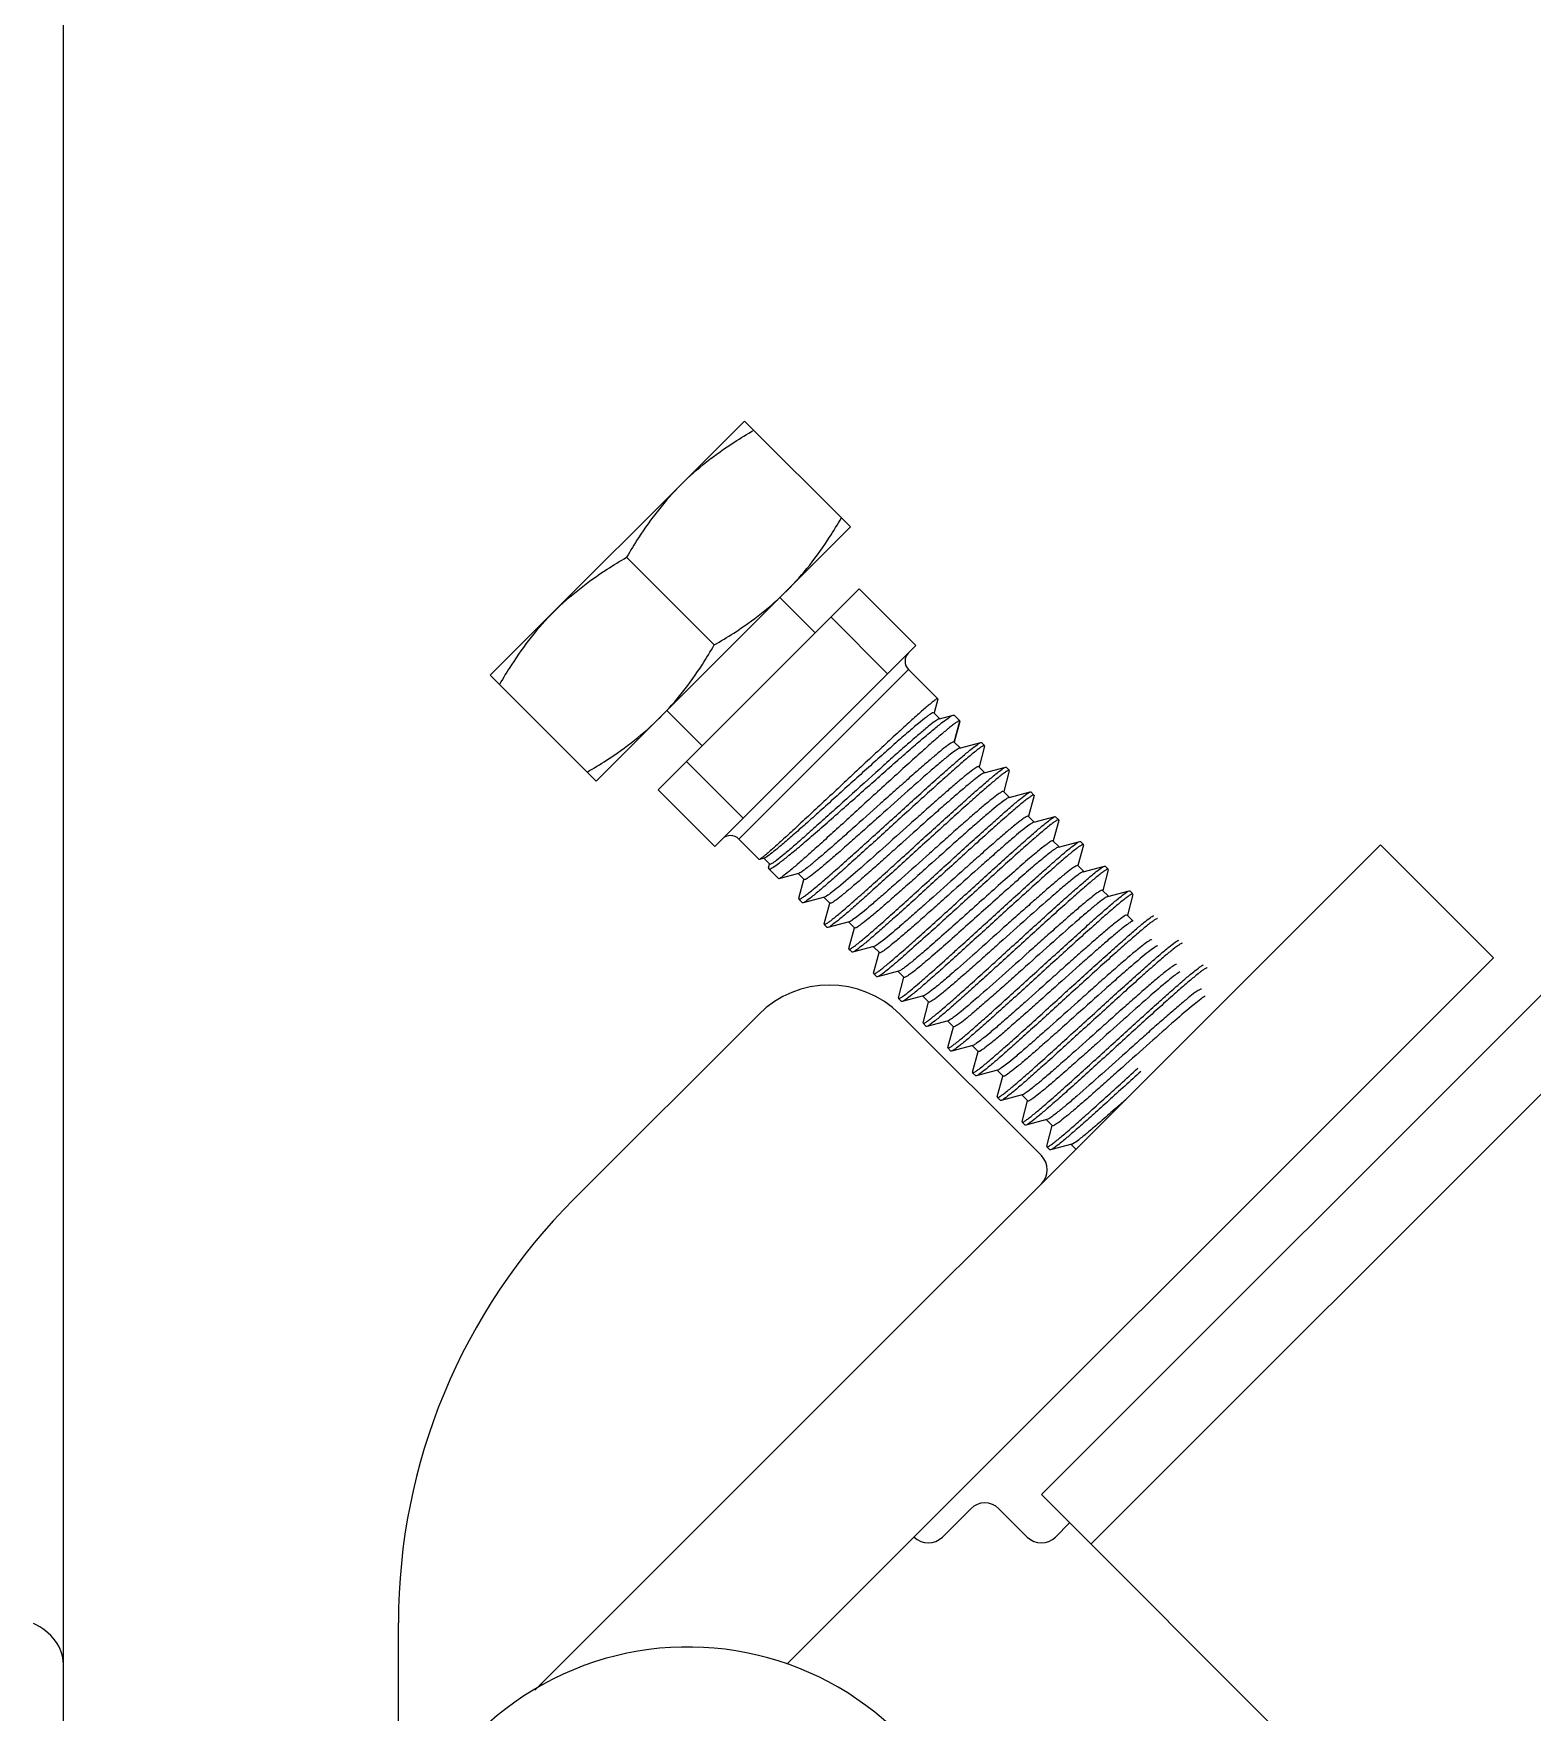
# Model space of a CAD drawing. Extents: x 27938 to 650306, y -92720 to 1524912.
# Drawn here: x 323804 to 324418, y 830430 to 831117 of the extents above; entities that cross this region are included whole.
import ezdxf

# ---------------------------------------------------------------- set-up
doc = ezdxf.new("R2010")
doc.units = 0
doc.header["$LTSCALE"] = 1000
doc.header["$MEASUREMENT"] = 0

msp = doc.modelspace()

# ---------------------------------------------------------------- linework, layer by layer
for p, q in [((324216.83, 830519.16), (326794.1, 833096.43)), ((323816.62, 830407.72), (323816.62, 833076.19)), ((324237.07, 830498.92), (326814.34, 833076.19)), ((323991.32, 830854.54), (324095.4, 830958.62)), ((324138.77, 830915.25), (324095.4, 830958.62)), ((324034.69, 830811.17), (324138.77, 830915.25)), ((324047.12, 830902.83), (324082.98, 830866.97)), ((324142.31, 830889.88), (324060.06, 830807.63)), ((324142.31, 830889.88), (324165.44, 830866.75)), ((324109.86, 830886.34), (324124.32, 830871.89)), ((324130.75, 830878.32), (324153.88, 830855.19)), ((324083.19, 830784.5), (324165.44, 830866.75)), ((324034.69, 830811.17), (323991.32, 830854.54)), ((324162.48, 830856.85), (324093.09, 830787.46)), ((324174.4, 830844.94), (324162.48, 830856.85)), ((324063.6, 830840.08), (324078.06, 830825.63)), ((324174.41, 830844.79), (324172.9, 830839.21)), ((324174.41, 830844.79), (324174.4, 830844.94)), ((324172.82, 830839.23), (324175.28, 830836.77)), ((324175.08, 830836.72), (324174.93, 830836.67)), ((324175.08, 830836.72), (324180.77, 830838.23)), ((324180.77, 830838.23), (324181.13, 830838.21)), ((324183.45, 830835.88), (324181.13, 830838.21)), ((324181.15, 830827.17), (324183.49, 830835.81)), ((324183.47, 830835.63), (324181.21, 830827.2)), ((324183.49, 830835.81), (324183.45, 830835.88)), ((324183.47, 830835.63), (324183.49, 830835.81)), ((324181.12, 830827.23), (324183.57, 830824.78)), ((324183.36, 830824.72), (324192.07, 830827.04)), ((324192.07, 830827.04), (324192.31, 830827.02)), ((324193.57, 830825.76), (324192.31, 830827.02)), ((324193.59, 830825.52), (324193.57, 830825.76)), ((324071.63, 830819.19), (324094.75, 830796.06)), ((324183.36, 830824.72), (324183.14, 830824.64)), ((324193.59, 830825.52), (324191.33, 830817.08)), ((324191.24, 830817.11), (324193.69, 830814.66)), ((324193.48, 830814.6), (324193.34, 830814.55)), ((324193.48, 830814.6), (324202.19, 830816.92)), ((324203.71, 830815.4), (324201.45, 830806.97)), ((324202.19, 830816.92), (324202.43, 830816.9)), ((324203.69, 830815.64), (324202.43, 830816.9)), ((324203.71, 830815.4), (324203.69, 830815.64)), ((324060.06, 830807.63), (324083.19, 830784.5)), ((324201.35, 830806.99), (324203.81, 830804.54)), ((324203.6, 830804.48), (324212.31, 830806.8)), ((324213.83, 830805.28), (324211.57, 830796.85)), ((324212.31, 830806.8), (324212.55, 830806.78)), ((324213.81, 830805.52), (324212.55, 830806.78)), ((324213.83, 830805.28), (324213.81, 830805.52)), ((324211.47, 830796.87), (324213.93, 830794.42)), ((324213.72, 830794.36), (324222.43, 830796.68)), ((324223.95, 830795.16), (324221.68, 830786.73)), ((324222.43, 830796.68), (324222.67, 830796.66)), ((324223.93, 830795.4), (324222.67, 830796.66)), ((324223.95, 830795.16), (324223.93, 830795.4)), ((324355.61, 830785.15), (324009.59, 830439.13)), ((324101.37, 830779.18), (324093.09, 830787.46)), ((324221.59, 830786.75), (324224.05, 830784.3)), ((324223.84, 830784.24), (324232.55, 830786.56)), ((324234.07, 830785.04), (324231.8, 830776.61)), ((324232.55, 830786.56), (324232.79, 830786.54)), ((324234.05, 830785.28), (324232.79, 830786.54)), ((324234.07, 830785.04), (324234.05, 830785.28)), ((324401.87, 830738.89), (324355.61, 830785.15)), ((324101.48, 830779.17), (324101.37, 830779.18)), ((324103.39, 830779.69), (324101.48, 830779.17)), ((324105.67, 830777.18), (324103.21, 830779.64)), ((324105.21, 830775.76), (324105.59, 830777.2)), ((324109.27, 830771.29), (324105.24, 830775.31)), ((324109.46, 830771.27), (324109.27, 830771.29)), ((324117.47, 830773.43), (324109.46, 830771.27)), ((324119.71, 830770.92), (324117.26, 830773.37)), ((324117.61, 830773.47), (324117.47, 830773.43)), ((324117.58, 830763.25), (324119.62, 830770.94)), ((324231.71, 830776.63), (324234.17, 830774.18)), ((324233.96, 830774.12), (324242.67, 830776.44)), ((324244.19, 830774.92), (324241.92, 830766.49)), ((324242.67, 830776.44), (324242.91, 830776.42)), ((324244.17, 830775.16), (324242.91, 830776.42)), ((324244.19, 830774.92), (324244.17, 830775.16)), ((324128.06, 830763.75), (324119.37, 830761.41)), ((324241.83, 830766.51), (324244.28, 830764.06)), ((324244.08, 830764), (324243.81, 830763.9)), ((324244.08, 830764), (324252.79, 830766.32)), ((324254.31, 830764.8), (324252.04, 830756.37)), ((324252.79, 830766.32), (324253.03, 830766.3)), ((324254.29, 830765.04), (324253.03, 830766.3)), ((324117.58, 830763.25), (324117.6, 830762.95)), ((324119.12, 830761.43), (324117.6, 830762.95)), ((324119.37, 830761.41), (324119.12, 830761.43)), ((324130.3, 830761.24), (324127.85, 830763.69)), ((324127.96, 830752.81), (324130.21, 830761.26)), ((324127.96, 830752.81), (324127.98, 830752.57)), ((324129.24, 830751.31), (324127.98, 830752.57)), ((324129.49, 830751.29), (324129.24, 830751.31)), ((324138.18, 830753.63), (324129.49, 830751.29)), ((324140.42, 830751.12), (324137.97, 830753.57)), ((324138.08, 830742.69), (324140.33, 830751.14)), ((324251.95, 830756.39), (324254.4, 830753.94)), ((324148.3, 830743.51), (324139.61, 830741.17)), ((324150.54, 830741), (324148.09, 830743.45)), ((324112.71, 830449.73), (324401.87, 830738.89)), ((324138.08, 830742.69), (324138.1, 830742.45)), ((324139.36, 830741.19), (324138.1, 830742.45)), ((324139.61, 830741.17), (324139.36, 830741.19)), ((324148.2, 830732.57), (324150.45, 830741.02)), ((324148.2, 830732.57), (324148.22, 830732.33)), ((324149.48, 830731.07), (324148.22, 830732.33)), ((324149.72, 830731.05), (324149.48, 830731.07)), ((324158.42, 830733.39), (324149.72, 830731.05)), ((324160.66, 830730.88), (324158.21, 830733.33)), ((324158.32, 830722.45), (324160.57, 830730.9)), ((324168.54, 830723.27), (324159.84, 830720.94)), ((324170.78, 830720.76), (324168.33, 830723.21)), ((324025.57, 830640.15), (324101.17, 830715.74)), ((324158.32, 830722.45), (324158.34, 830722.21)), ((324159.6, 830720.95), (324158.34, 830722.21)), ((324158.99, 830715.74), (324216.82, 830657.92)), ((324159.84, 830720.94), (324159.6, 830720.95)), ((324168.44, 830712.34), (324170.69, 830720.78)), ((324168.44, 830712.34), (324168.46, 830712.09)), ((324169.72, 830710.83), (324168.46, 830712.09)), ((324169.96, 830710.82), (324169.72, 830710.83)), ((324178.66, 830713.15), (324169.96, 830710.82)), ((324180.9, 830710.64), (324178.45, 830713.09)), ((324178.56, 830702.22), (324180.81, 830710.66)), ((324178.56, 830702.22), (324178.58, 830701.98)), ((324179.84, 830700.71), (324178.58, 830701.98)), ((324188.78, 830703.03), (324180.08, 830700.7)), ((324191.02, 830700.52), (324188.57, 830702.97)), ((324180.08, 830700.7), (324179.84, 830700.71)), ((324188.68, 830692.1), (324190.93, 830700.55)), ((324188.68, 830692.1), (324188.7, 830691.86)), ((324189.96, 830690.59), (324188.7, 830691.86)), ((324190.2, 830690.58), (324189.96, 830690.59)), ((324198.9, 830692.91), (324190.2, 830690.58)), ((324201.14, 830690.4), (324198.69, 830692.85)), ((324198.8, 830681.98), (324201.05, 830690.43)), ((324198.8, 830681.98), (324198.82, 830681.74)), ((324200.08, 830680.48), (324198.82, 830681.74)), ((324209.02, 830682.79), (324200.32, 830680.46)), ((324211.26, 830680.28), (324208.8, 830682.74)), ((324209.13, 830682.83), (324209.02, 830682.79)), ((324200.32, 830680.46), (324200.08, 830680.48)), ((324208.92, 830671.86), (324211.17, 830680.31)), ((324247.06, 830677.08), (324246, 830676.14)), ((324208.92, 830671.86), (324208.94, 830671.62)), ((324210.2, 830670.36), (324208.94, 830671.62)), ((324210.44, 830670.34), (324210.2, 830670.36)), ((324219.13, 830672.67), (324210.44, 830670.34)), ((324221.38, 830670.16), (324218.92, 830672.62)), ((324219.04, 830661.74), (324221.29, 830670.19)), ((324219.43, 830672.79), (324219.13, 830672.67)), ((324219.04, 830661.74), (324219.05, 830661.5)), ((324220.32, 830660.24), (324219.05, 830661.5)), ((324229.25, 830662.55), (324220.56, 830660.22)), ((324231, 830660.54), (324229.04, 830662.5)), ((324220.56, 830660.22), (324220.32, 830660.24)), ((324453.91, 830282.08), (324216.83, 830519.16)), ((324176.34, 830501.8), (324187.91, 830513.36)), ((324199.47, 830513.36), (324211.04, 830501.8)), ((324222.6, 830501.8), (324228.4, 830507.59)), ((323953.7, 830364.07), (323953.72, 830466.71))]:
    msp.add_line(p, q)
for centre, radius, start, end in [((324165.95, 830860.32), 4.91, 135, 225), ((324089.62, 830783.99), 4.91, 45, 135), ((324130.08, 830686.83), 40.89, 45, 135), ((323130.47, 831939.3), 1685.22, 311.49659, 311.69317), ((324211.04, 830652.14), 8.18, 315, 45), ((324199.05, 830466.68), 245.33, 135, 179.99137), ((324193.69, 830507.58), 8.18, 45, 135), ((324170.56, 830507.58), 8.18, 225, 315), ((324216.82, 830507.58), 8.18, 225, 315), ((324072.27, 830334.12), 122.66, 45, 180)]:
    msp.add_arc(centre, radius, start, end)
for points, knots in [([(324069.38, 830932.6), (324075.95, 830939.17), (324085.84, 830946.88), (324096.46, 830953.31), (324099.16, 830954.87)], [0, 0, 0, 0, 0.748734, 1, 1, 1, 1]), ([(324069.38, 830932.6), (324062.81, 830926.03), (324055.1, 830916.14), (324048.67, 830905.53), (324047.12, 830902.83)], [0, 0, 0, 0, 0.748734, 1, 1, 1, 1]), ([(324112.75, 830889.23), (324119.32, 830895.8), (324127.03, 830905.69), (324133.46, 830916.3), (324135.02, 830919.01)], [0, 0, 0, 0, 0.748734, 1, 1, 1, 1]), ([(324017.34, 830880.56), (324023.91, 830887.13), (324033.8, 830894.84), (324044.41, 830901.27), (324047.12, 830902.83)], [0, 0, 0, 0, 0.748734, 1, 1, 1, 1]), ([(324082.98, 830866.97), (324085.68, 830868.52), (324096.29, 830874.95), (324106.18, 830882.66), (324112.75, 830889.23)], [0, 0, 0, 0, 0.251266, 1, 1, 1, 1]), ([(324017.34, 830880.56), (324010.77, 830873.99), (324003.06, 830864.1), (323996.63, 830853.49), (323995.08, 830850.78)], [0, 0, 0, 0, 0.748734, 1, 1, 1, 1]), ([(324060.71, 830837.19), (324067.28, 830843.76), (324074.99, 830853.65), (324081.42, 830864.26), (324082.98, 830866.97)], [0, 0, 0, 0, 0.748734, 1, 1, 1, 1]), ([(324172.82, 830839.23), (324172.74, 830839.3), (324172.34, 830839.21), (324171.79, 830838.89), (324170.85, 830838.28), (324169.07, 830836.94), (324166.17, 830834.58), (324162.01, 830831.02), (324157, 830826.62), (324151.34, 830821.57), (324145.23, 830816.07), (324138.87, 830810.32), (324132.5, 830804.56), (324126.34, 830798.99), (324120.59, 830793.84), (324115.45, 830789.29), (324111.08, 830785.52), (324107.63, 830782.6), (324105.19, 830780.78), (324103.9, 830779.83), (324103.39, 830779.69)], [0, 0, 0, 0, 0.003408, 0.010859, 0.022746, 0.039043, 0.084265, 0.144846, 0.218467, 0.302327, 0.393271, 0.487922, 0.582812, 0.674511, 0.759756, 0.835562, 0.899325, 0.948916, 0.982758, 1, 1, 1, 1]), ([(324174.4, 830844.94), (324174.33, 830845), (324173.92, 830844.8), (324173.38, 830844.46), (324172.4, 830843.71), (324171.15, 830842.7), (324169.58, 830841.36), (324166.9, 830839.03), (324162.93, 830835.46), (324157.51, 830830.5), (324151.36, 830824.8), (324144.7, 830818.6), (324140.13, 830814.33), (324137.8, 830812.15)], [0, 0, 0, 0, 0.005975, 0.020757, 0.044787, 0.077931, 0.119904, 0.170322, 0.294497, 0.445723, 0.618225, 0.805372, 1, 1, 1, 1]), ([(324030.93, 830814.92), (324033.64, 830816.48), (324044.25, 830822.91), (324054.14, 830830.62), (324060.71, 830837.19)], [0, 0, 0, 0, 0.251266, 1, 1, 1, 1]), ([(324174.93, 830836.67), (324174.34, 830836.44), (324172.86, 830835.36), (324170.14, 830833.26), (324166.41, 830830.1), (324161.79, 830826.09), (324156.44, 830821.34), (324148.41, 830814.13), (324140.1, 830806.61), (324131.77, 830799.08), (324125.85, 830793.76), (324120.44, 830788.93), (324115.71, 830784.78), (324111.81, 830781.46), (324109.12, 830779.27), (324107.47, 830778.04), (324106.61, 830777.49), (324106.1, 830777.2), (324105.74, 830777.11), (324105.67, 830777.18)], [0, 0, 0, 0, 0.020955, 0.059103, 0.113123, 0.180989, 0.260159, 0.347694, 0.534881, 0.627806, 0.715891, 0.796084, 0.865657, 0.922292, 0.964169, 0.979163, 0.990063, 0.996877, 1, 1, 1, 1]), ([(324143.27, 830806.67), (324147.68, 830810.58), (324154.11, 830816.3), (324162.38, 830823.56), (324167.79, 830828.24), (324172.41, 830832.14), (324176.1, 830835.16), (324178.75, 830837.09), (324180.19, 830838.08), (324180.77, 830838.23)], [0, 0, 0, 0, 0.36061, 0.525686, 0.673058, 0.797798, 0.895751, 0.96375, 1, 1, 1, 1]), ([(324183.45, 830835.88), (324183.38, 830835.95), (324182.95, 830835.82), (324182.36, 830835.47), (324181.35, 830834.77), (324179.42, 830833.28), (324176.25, 830830.64), (324171.7, 830826.68), (324166.21, 830821.79), (324160, 830816.16), (324153.27, 830810.03), (324148.65, 830805.8), (324146.3, 830803.65)], [0, 0, 0, 0, 0.006592, 0.021615, 0.045765, 0.07897, 0.171361, 0.295434, 0.446486, 0.618762, 0.805651, 1, 1, 1, 1]), ([(324181.12, 830827.23), (324181.05, 830827.3), (324180.7, 830827.24), (324179.83, 830826.77), (324178.02, 830825.5), (324175.27, 830823.3), (324171.59, 830820.21), (324167.17, 830816.38), (324162.14, 830811.95), (324156.68, 830807.09), (324149.07, 830800.27), (324141.51, 830793.5), (324134.24, 830787.05), (324129.44, 830782.83), (324125.29, 830779.27), (324121.94, 830776.49), (324119.5, 830774.63), (324118.15, 830773.68), (324117.61, 830773.47)], [0, 0, 0, 0, 0.003423, 0.010579, 0.037456, 0.080663, 0.138775, 0.209755, 0.291087, 0.37988, 0.472977, 0.658847, 0.745051, 0.822663, 0.888974, 0.9417, 0.979072, 1, 1, 1, 1]), ([(324155.02, 830794.92), (324159.44, 830798.93), (324165.87, 830804.76), (324174.13, 830812.18), (324179.5, 830816.96), (324184.06, 830820.91), (324187.66, 830823.98), (324190.2, 830825.88), (324191.54, 830826.9), (324192.07, 830827.04)], [0, 0, 0, 0, 0.364383, 0.530802, 0.678899, 0.80359, 0.900608, 0.966703, 1, 1, 1, 1]), ([(324193.57, 830825.76), (324193.5, 830825.83), (324193.07, 830825.7), (324192.48, 830825.35), (324191.47, 830824.66), (324189.53, 830823.17), (324186.36, 830820.53), (324181.81, 830816.58), (324176.31, 830811.69), (324170.08, 830806.08), (324163.34, 830799.97), (324158.71, 830795.75), (324156.35, 830793.59)], [0, 0, 0, 0, 0.006599, 0.021626, 0.045783, 0.07899, 0.17139, 0.295472, 0.446527, 0.618792, 0.805664, 1, 1, 1, 1]), ([(324183.14, 830824.64), (324182.57, 830824.39), (324181.17, 830823.4), (324178.64, 830821.46), (324175.22, 830818.61), (324169.19, 830813.43), (324160.51, 830805.73), (324151.34, 830797.51), (324143.77, 830790.73), (324138.37, 830785.92), (324133.4, 830781.55), (324129.06, 830777.79), (324125.44, 830774.76), (324122.74, 830772.6), (324120.97, 830771.36), (324120.12, 830770.91), (324119.78, 830770.85), (324119.71, 830770.92)], [0, 0, 0, 0, 0.022337, 0.061116, 0.115132, 0.182525, 0.347585, 0.533263, 0.62576, 0.713694, 0.794001, 0.863897, 0.920985, 0.963343, 0.989649, 0.996648, 1, 1, 1, 1]), ([(324137.8, 830812.15), (324133.37, 830808), (324126.93, 830801.97), (324118.68, 830794.3), (324113.36, 830789.39), (324108.89, 830785.32), (324105.76, 830782.54), (324103.79, 830780.86), (324102.76, 830780.01), (324102.03, 830779.48), (324101.63, 830779.21), (324101.48, 830779.17)], [0, 0, 0, 0, 0.370672, 0.539326, 0.688624, 0.813221, 0.908664, 0.94435, 0.971581, 0.990141, 1, 1, 1, 1]), ([(324191.24, 830817.11), (324191.17, 830817.17), (324190.85, 830817.13), (324190.04, 830816.7), (324188.37, 830815.55), (324185.81, 830813.52), (324182.4, 830810.68), (324178.29, 830807.13), (324173.59, 830803), (324168.45, 830798.44), (324161.18, 830791.94), (324152.28, 830783.95), (324142.54, 830775.32), (324135.55, 830769.25), (324131.24, 830765.8), (324129.61, 830764.59), (324128.93, 830764.17)], [0, 0, 0, 0, 0.003276, 0.010003, 0.035189, 0.075723, 0.130391, 0.197437, 0.274674, 0.359569, 0.449334, 0.631602, 0.797703, 0.926003, 0.970542, 1, 1, 1, 1]), ([(324193.34, 830814.55), (324192.8, 830814.35), (324191.46, 830813.41), (324189.02, 830811.56), (324185.69, 830808.78), (324181.55, 830805.24), (324176.77, 830801.05), (324169.54, 830794.64), (324162.04, 830787.91), (324154.48, 830781.15), (324149.07, 830776.33), (324144.09, 830771.95), (324139.72, 830768.17), (324136.09, 830765.12), (324133.36, 830762.94), (324131.58, 830761.69), (324130.72, 830761.23), (324130.37, 830761.17), (324130.3, 830761.24)], [0, 0, 0, 0, 0.020991, 0.058538, 0.11151, 0.178089, 0.255944, 0.342332, 0.528306, 0.621317, 0.709946, 0.791063, 0.861805, 0.919689, 0.962708, 0.989461, 0.996585, 1, 1, 1, 1]), ([(324165.21, 830784.74), (324169.61, 830788.75), (324176.03, 830794.6), (324184.28, 830802.04), (324189.64, 830806.82), (324194.2, 830810.79), (324197.79, 830813.86), (324200.33, 830815.76), (324201.66, 830816.78), (324202.19, 830816.92)], [0, 0, 0, 0, 0.364458, 0.5309, 0.679013, 0.803707, 0.900705, 0.96676, 1, 1, 1, 1]), ([(324203.69, 830815.64), (324203.62, 830815.72), (324203.18, 830815.58), (324202.6, 830815.23), (324201.59, 830814.54), (324199.65, 830813.05), (324196.48, 830810.42), (324191.92, 830806.46), (324186.43, 830801.57), (324180.2, 830795.96), (324173.46, 830789.85), (324168.83, 830785.63), (324166.47, 830783.47)], [0, 0, 0, 0, 0.006599, 0.021626, 0.045783, 0.07899, 0.171387, 0.295463, 0.446517, 0.618788, 0.805663, 1, 1, 1, 1]), ([(324105.24, 830775.31), (324105.33, 830775.22), (324105.79, 830775.26), (324106.93, 830775.84), (324109.24, 830777.41), (324112.77, 830780.18), (324117.45, 830784.05), (324123.04, 830788.84), (324129.36, 830794.36), (324136.19, 830800.38), (324140.88, 830804.55), (324143.27, 830806.67)], [0, 0, 0, 0, 0.00776, 0.023279, 0.080973, 0.173371, 0.297247, 0.447964, 0.619802, 0.806185, 1, 1, 1, 1]), ([(324201.35, 830806.99), (324201.29, 830807.06), (324200.93, 830807), (324200.06, 830806.53), (324198.25, 830805.25), (324195.48, 830803.03), (324191.78, 830799.93), (324187.34, 830796.08), (324182.29, 830791.63), (324176.81, 830786.75), (324169.18, 830779.92), (324161.63, 830773.15), (324154.38, 830766.73), (324149.61, 830762.55), (324145.53, 830759.07), (324142.27, 830756.37), (324139.94, 830754.65), (324138.68, 830753.76), (324138.18, 830753.63)], [0, 0, 0, 0, 0.003453, 0.010691, 0.037881, 0.081592, 0.14037, 0.212138, 0.294327, 0.383985, 0.477885, 0.664851, 0.751185, 0.82854, 0.894141, 0.945651, 0.981282, 1, 1, 1, 1]), ([(324175.33, 830774.62), (324179.73, 830778.63), (324186.15, 830784.48), (324194.4, 830791.92), (324199.76, 830796.7), (324204.32, 830800.67), (324207.91, 830803.74), (324210.45, 830805.64), (324211.78, 830806.66), (324212.31, 830806.8)], [0, 0, 0, 0, 0.364461, 0.530908, 0.679021, 0.80371, 0.900704, 0.966759, 1, 1, 1, 1]), ([(324213.81, 830805.52), (324213.73, 830805.6), (324213.3, 830805.46), (324212.72, 830805.11), (324211.71, 830804.42), (324209.77, 830802.93), (324206.6, 830800.3), (324202.04, 830796.34), (324196.54, 830791.46), (324190.31, 830785.84), (324183.58, 830779.73), (324178.95, 830775.51), (324176.59, 830773.36)], [0, 0, 0, 0, 0.006599, 0.021625, 0.045781, 0.078987, 0.171384, 0.295462, 0.446514, 0.618783, 0.805661, 1, 1, 1, 1]), ([(324146.3, 830803.65), (324141.88, 830799.6), (324135.45, 830793.71), (324127.19, 830786.21), (324121.84, 830781.4), (324117.3, 830777.41), (324113.74, 830774.33), (324111.25, 830772.43), (324109.97, 830771.41), (324109.46, 830771.27)], [0, 0, 0, 0, 0.366158, 0.533208, 0.681646, 0.806314, 0.902893, 0.968094, 1, 1, 1, 1]), ([(324203.6, 830804.48), (324203.1, 830804.35), (324201.84, 830803.46), (324199.51, 830801.74), (324196.26, 830799.04), (324192.17, 830795.56), (324187.41, 830791.39), (324180.16, 830784.96), (324172.6, 830778.19), (324164.97, 830771.36), (324159.49, 830766.48), (324154.44, 830762.03), (324150, 830758.18), (324146.3, 830755.08), (324143.53, 830752.86), (324141.71, 830751.58), (324140.85, 830751.11), (324140.49, 830751.05), (324140.42, 830751.12)], [0, 0, 0, 0, 0.01868, 0.054278, 0.105765, 0.171349, 0.248696, 0.335028, 0.522011, 0.615926, 0.705601, 0.787809, 0.859594, 0.918387, 0.96211, 0.989307, 0.996546, 1, 1, 1, 1]), ([(324117.6, 830762.95), (324117.68, 830762.87), (324118.12, 830762.98), (324118.73, 830763.33), (324119.75, 830764), (324121.71, 830765.48), (324124.9, 830768.08), (324129.48, 830772.01), (324135.01, 830776.88), (324141.26, 830782.47), (324148.01, 830788.57), (324152.65, 830792.78), (324155.02, 830794.92)], [0, 0, 0, 0, 0.006918, 0.022071, 0.046289, 0.079523, 0.171915, 0.295933, 0.446891, 0.619047, 0.805796, 1, 1, 1, 1]), ([(324156.35, 830793.59), (324151.94, 830789.58), (324145.53, 830783.73), (324137.28, 830776.29), (324131.92, 830771.51), (324127.36, 830767.55), (324123.77, 830764.48), (324121.23, 830762.57), (324119.89, 830761.55), (324119.37, 830761.41)], [0, 0, 0, 0, 0.36438, 0.530794, 0.678893, 0.803589, 0.900608, 0.966702, 1, 1, 1, 1]), ([(324211.47, 830796.87), (324211.41, 830796.94), (324211.05, 830796.88), (324210.18, 830796.41), (324208.37, 830795.13), (324205.6, 830792.91), (324201.9, 830789.81), (324197.46, 830785.96), (324192.41, 830781.51), (324186.93, 830776.63), (324179.3, 830769.81), (324171.75, 830763.03), (324164.5, 830756.61), (324159.73, 830752.44), (324155.65, 830748.95), (324152.39, 830746.25), (324150.06, 830744.53), (324148.8, 830743.64), (324148.3, 830743.51)], [0, 0, 0, 0, 0.003454, 0.01069, 0.03788, 0.081592, 0.14037, 0.212137, 0.294327, 0.383985, 0.477885, 0.664852, 0.751185, 0.82854, 0.894141, 0.945652, 0.981282, 1, 1, 1, 1]), ([(324213.72, 830794.36), (324213.22, 830794.23), (324211.96, 830793.34), (324209.63, 830791.63), (324206.37, 830788.92), (324202.29, 830785.44), (324197.52, 830781.27), (324190.28, 830774.84), (324182.72, 830768.07), (324175.09, 830761.24), (324169.61, 830756.36), (324164.56, 830751.91), (324160.12, 830748.06), (324156.42, 830744.96), (324153.65, 830742.74), (324151.83, 830741.46), (324150.96, 830740.99), (324150.61, 830740.93), (324150.54, 830741)], [0, 0, 0, 0, 0.01868, 0.054279, 0.105765, 0.171349, 0.248696, 0.335028, 0.522011, 0.615925, 0.705601, 0.787808, 0.859593, 0.918386, 0.962109, 0.989307, 0.996546, 1, 1, 1, 1]), ([(324185.44, 830764.5), (324189.85, 830768.51), (324196.27, 830774.36), (324204.52, 830781.8), (324209.88, 830786.59), (324214.44, 830790.55), (324218.03, 830793.62), (324220.57, 830795.53), (324221.9, 830796.54), (324222.43, 830796.68)], [0, 0, 0, 0, 0.364466, 0.530912, 0.679022, 0.803712, 0.900708, 0.966761, 1, 1, 1, 1]), ([(324223.93, 830795.4), (324223.85, 830795.48), (324223.42, 830795.34), (324222.84, 830794.99), (324221.82, 830794.3), (324219.89, 830792.81), (324216.72, 830790.18), (324212.16, 830786.22), (324206.66, 830781.34), (324200.43, 830775.72), (324193.7, 830769.61), (324189.07, 830765.39), (324186.71, 830763.24)], [0, 0, 0, 0, 0.006599, 0.021626, 0.045784, 0.078991, 0.17139, 0.295471, 0.446526, 0.618793, 0.805664, 1, 1, 1, 1]), ([(324127.98, 830752.57), (324128.06, 830752.49), (324128.49, 830752.63), (324129.07, 830752.98), (324130.09, 830753.67), (324132.02, 830755.16), (324135.19, 830757.8), (324139.75, 830761.75), (324145.25, 830766.64), (324151.48, 830772.25), (324158.21, 830778.36), (324162.85, 830782.58), (324165.21, 830784.74)], [0, 0, 0, 0, 0.006599, 0.021626, 0.045783, 0.07899, 0.17139, 0.295472, 0.446527, 0.618792, 0.805664, 1, 1, 1, 1]), ([(324221.59, 830786.75), (324221.49, 830786.86), (324220.87, 830786.62), (324220.05, 830786.11), (324218.6, 830785.08), (324216.78, 830783.65), (324214.51, 830781.78), (324210.73, 830778.59), (324205.28, 830773.83), (324198.11, 830767.46), (324190.42, 830760.58), (324182.69, 830753.66), (324177.57, 830749.1), (324175.09, 830746.91)], [0, 0, 0, 0, 0.007395, 0.024841, 0.052899, 0.091256, 0.139324, 0.196326, 0.333257, 0.493011, 0.665004, 0.837814, 1, 1, 1, 1]), ([(324195.56, 830754.38), (324199.97, 830758.39), (324206.39, 830764.24), (324214.63, 830771.68), (324220, 830776.47), (324224.56, 830780.43), (324228.15, 830783.5), (324230.69, 830785.41), (324232.02, 830786.42), (324232.55, 830786.56)], [0, 0, 0, 0, 0.364457, 0.5309, 0.679014, 0.803707, 0.900705, 0.966759, 1, 1, 1, 1]), ([(324234.05, 830785.28), (324233.97, 830785.36), (324233.54, 830785.22), (324232.96, 830784.87), (324231.94, 830784.18), (324230.01, 830782.69), (324226.84, 830780.06), (324222.28, 830776.1), (324216.78, 830771.22), (324210.55, 830765.6), (324203.82, 830759.49), (324199.19, 830755.27), (324196.83, 830753.12)], [0, 0, 0, 0, 0.006598, 0.021625, 0.045781, 0.078988, 0.171384, 0.295459, 0.446511, 0.618782, 0.805661, 1, 1, 1, 1]), ([(324166.47, 830783.47), (324162.06, 830779.46), (324155.65, 830773.61), (324147.4, 830766.18), (324142.04, 830761.39), (324137.48, 830757.43), (324133.89, 830754.36), (324131.35, 830752.45), (324130.01, 830751.43), (324129.49, 830751.29)], [0, 0, 0, 0, 0.364388, 0.530807, 0.678903, 0.803593, 0.90061, 0.966703, 1, 1, 1, 1]), ([(324223.84, 830784.24), (324223.57, 830784.17), (324222.9, 830783.78), (324221.71, 830782.98), (324220.11, 830781.76), (324217.19, 830779.4), (324212.73, 830775.6), (324206.58, 830770.21), (324199.61, 830764.02), (324189.88, 830755.3), (324182.51, 830748.7), (324177.62, 830744.38)], [0, 0, 0, 0, 0.013818, 0.037342, 0.070418, 0.112612, 0.221771, 0.358329, 0.51407, 0.679595, 1, 1, 1, 1]), ([(324105.21, 830775.76), (324105.2, 830775.71), (324105.16, 830775.56), (324105.17, 830775.38), (324105.24, 830775.31)], [0, 0, 0, 0, 0.336514, 1, 1, 1, 1]), ([(324138.1, 830742.45), (324138.18, 830742.38), (324138.61, 830742.51), (324139.19, 830742.86), (324140.21, 830743.56), (324142.14, 830745.04), (324145.31, 830747.68), (324149.87, 830751.63), (324155.37, 830756.52), (324161.6, 830762.13), (324168.33, 830768.24), (324172.96, 830772.47), (324175.33, 830774.62)], [0, 0, 0, 0, 0.006598, 0.021625, 0.045781, 0.078987, 0.171384, 0.295461, 0.446511, 0.618782, 0.805661, 1, 1, 1, 1]), ([(324176.59, 830773.36), (324172.18, 830769.34), (324165.77, 830763.49), (324157.52, 830756.06), (324152.16, 830751.27), (324147.6, 830747.31), (324144.01, 830744.24), (324141.47, 830742.33), (324140.13, 830741.31), (324139.61, 830741.17)], [0, 0, 0, 0, 0.36438, 0.530799, 0.678898, 0.803591, 0.900607, 0.966701, 1, 1, 1, 1]), ([(324231.71, 830776.63), (324231.65, 830776.7), (324231.31, 830776.65), (324230.48, 830776.2), (324228.75, 830775), (324226.1, 830772.89), (324222.58, 830769.94), (324218.33, 830766.28), (324213.48, 830762.01), (324208.2, 830757.32), (324200.78, 830750.68), (324191.77, 830742.6), (324183.19, 830734.99), (324177.18, 830729.8), (324173.7, 830726.89), (324171.08, 830724.84), (324169.59, 830723.77), (324168.98, 830723.46)], [0, 0, 0, 0, 0.003347, 0.010273, 0.036252, 0.078044, 0.134342, 0.203263, 0.282469, 0.369263, 0.460682, 0.644854, 0.810039, 0.878342, 0.933909, 0.974886, 1, 1, 1, 1]), ([(324233.48, 830773.92), (324232.86, 830773.59), (324231.37, 830772.52), (324228.73, 830770.45), (324225.24, 830767.53), (324219.23, 830762.34), (324210.65, 830754.72), (324201.64, 830746.65), (324194.24, 830740.03), (324188.96, 830735.34), (324184.13, 830731.09), (324179.89, 830727.43), (324176.37, 830724.49), (324173.74, 830722.39), (324172.01, 830721.19), (324171.18, 830720.75), (324170.85, 830720.69), (324170.78, 830720.76)], [0, 0, 0, 0, 0.025452, 0.066707, 0.122484, 0.190926, 0.356185, 0.540209, 0.631499, 0.718144, 0.797196, 0.865969, 0.922139, 0.963832, 0.989749, 0.996659, 1, 1, 1, 1]), ([(324205.68, 830744.26), (324210.09, 830748.27), (324216.51, 830754.13), (324224.75, 830761.56), (324230.12, 830766.35), (324234.68, 830770.31), (324238.27, 830773.38), (324240.81, 830775.29), (324242.14, 830776.3), (324242.67, 830776.44)], [0, 0, 0, 0, 0.364465, 0.530912, 0.679024, 0.803711, 0.900705, 0.96676, 1, 1, 1, 1]), ([(324244.17, 830775.16), (324244.09, 830775.24), (324243.66, 830775.1), (324243.08, 830774.75), (324242.06, 830774.06), (324240.13, 830772.57), (324236.96, 830769.94), (324232.4, 830765.98), (324226.9, 830761.1), (324220.67, 830755.49), (324213.94, 830749.37), (324209.31, 830745.15), (324206.94, 830743)], [0, 0, 0, 0, 0.006599, 0.021625, 0.045782, 0.078988, 0.171386, 0.295466, 0.446519, 0.618787, 0.805663, 1, 1, 1, 1]), ([(324128.93, 830764.17), (324128.84, 830764.12), (324128.56, 830763.96), (324128.27, 830763.8), (324128.06, 830763.75)], [0, 0, 0, 0, 0.319512, 1, 1, 1, 1]), ([(324148.22, 830732.33), (324148.3, 830732.26), (324148.73, 830732.39), (324149.31, 830732.74), (324150.33, 830733.44), (324152.26, 830734.93), (324155.43, 830737.56), (324159.99, 830741.51), (324165.49, 830746.4), (324171.72, 830752.01), (324178.45, 830758.13), (324183.08, 830762.35), (324185.44, 830764.5)], [0, 0, 0, 0, 0.006599, 0.021626, 0.045785, 0.078992, 0.171389, 0.295467, 0.446521, 0.618792, 0.805664, 1, 1, 1, 1]), ([(324241.83, 830766.51), (324241.77, 830766.58), (324241.44, 830766.53), (324240.62, 830766.1), (324238.92, 830764.92), (324236.33, 830762.86), (324232.87, 830759.97), (324228.7, 830756.38), (324223.94, 830752.19), (324218.74, 830747.57), (324211.41, 830741.02), (324202.46, 830732.99), (324192.72, 830724.36), (324185.78, 830718.35), (324181.56, 830714.99), (324179.99, 830713.84), (324179.33, 830713.46)], [0, 0, 0, 0, 0.003305, 0.010114, 0.035629, 0.076684, 0.132028, 0.199852, 0.277906, 0.36359, 0.454044, 0.637108, 0.802836, 0.929298, 0.972356, 1, 1, 1, 1]), ([(324243.81, 830763.9), (324243.23, 830763.64), (324241.83, 830762.65), (324239.3, 830760.7), (324235.9, 830757.87), (324229.93, 830752.73), (324221.33, 830745.11), (324212.27, 830736.98), (324204.77, 830730.28), (324199.42, 830725.52), (324194.5, 830721.19), (324190.19, 830717.46), (324186.6, 830714.46), (324183.92, 830712.31), (324182.16, 830711.08), (324181.31, 830710.63), (324180.97, 830710.57), (324180.9, 830710.64)], [0, 0, 0, 0, 0.022884, 0.062013, 0.116185, 0.183563, 0.348248, 0.533395, 0.625672, 0.713454, 0.793688, 0.863588, 0.920738, 0.96319, 0.989584, 0.996617, 1, 1, 1, 1]), ([(324215.8, 830734.14), (324220.21, 830738.16), (324226.63, 830744.01), (324234.87, 830751.44), (324240.24, 830756.23), (324244.79, 830760.19), (324248.39, 830763.26), (324250.92, 830765.17), (324252.26, 830766.18), (324252.79, 830766.32)], [0, 0, 0, 0, 0.364464, 0.530908, 0.67902, 0.803711, 0.900708, 0.966761, 1, 1, 1, 1]), ([(324254.29, 830765.04), (324254.21, 830765.12), (324253.78, 830764.98), (324253.2, 830764.63), (324252.18, 830763.94), (324250.25, 830762.45), (324247.08, 830759.82), (324242.52, 830755.86), (324237.02, 830750.98), (324230.79, 830745.37), (324224.06, 830739.25), (324219.42, 830735.03), (324217.06, 830732.88)], [0, 0, 0, 0, 0.006599, 0.021626, 0.045784, 0.078991, 0.171389, 0.295469, 0.446525, 0.618793, 0.805664, 1, 1, 1, 1]), ([(324186.71, 830763.24), (324185.2, 830761.86), (324179.41, 830756.59), (324173.61, 830751.32), (324169.3, 830747.44)], [0, 0, 0, 0, 0.259954, 1, 1, 1, 1]), ([(324196.83, 830753.12), (324192.42, 830749.1), (324186, 830743.25), (324177.76, 830735.82), (324172.4, 830731.03), (324167.84, 830727.07), (324164.24, 830724), (324161.71, 830722.09), (324160.37, 830721.08), (324159.84, 830720.94)], [0, 0, 0, 0, 0.364389, 0.530809, 0.678905, 0.803593, 0.900609, 0.966703, 1, 1, 1, 1]), ([(324178.16, 830738.58), (324179.53, 830739.82), (324185.35, 830745.07), (324191.14, 830750.35), (324195.56, 830754.38)], [0, 0, 0, 0, 0.236086, 1, 1, 1, 1]), ([(324251.95, 830756.39), (324251.88, 830756.46), (324251.53, 830756.4), (324250.66, 830755.93), (324248.84, 830754.65), (324246.07, 830752.43), (324242.37, 830749.33), (324237.94, 830745.49), (324232.89, 830741.04), (324227.4, 830736.15), (324219.78, 830729.33), (324212.22, 830722.56), (324204.98, 830716.13), (324200.21, 830711.96), (324196.13, 830708.48), (324192.87, 830705.77), (324190.54, 830704.06), (324189.28, 830703.16), (324188.78, 830703.03)], [0, 0, 0, 0, 0.003453, 0.010691, 0.037881, 0.081592, 0.14037, 0.212138, 0.294327, 0.383986, 0.477885, 0.664852, 0.751185, 0.82854, 0.894141, 0.945651, 0.981282, 1, 1, 1, 1]), ([(324254.1, 830753.86), (324253.57, 830753.67), (324252.26, 830752.75), (324249.85, 830750.94), (324246.54, 830748.19), (324242.42, 830744.66), (324237.64, 830740.47), (324230.41, 830734.06), (324222.89, 830727.32), (324215.31, 830720.54), (324209.88, 830715.7), (324204.88, 830711.3), (324200.49, 830707.49), (324196.83, 830704.43), (324194.09, 830702.24), (324192.3, 830700.98), (324191.44, 830700.51), (324191.09, 830700.45), (324191.02, 830700.52)], [0, 0, 0, 0, 0.020278, 0.057228, 0.109744, 0.176019, 0.253719, 0.340091, 0.526376, 0.619664, 0.708615, 0.790066, 0.861128, 0.91929, 0.962525, 0.989414, 0.996573, 1, 1, 1, 1]), ([(324225.92, 830724.02), (324230.33, 830728.04), (324236.74, 830733.89), (324244.99, 830741.32), (324250.35, 830746.11), (324254.91, 830750.07), (324258.51, 830753.14), (324261.04, 830755.05), (324262.38, 830756.06), (324262.9, 830756.2)], [0, 0, 0, 0, 0.364457, 0.530902, 0.679016, 0.803708, 0.900705, 0.966759, 1, 1, 1, 1]), ([(324264.41, 830754.92), (324264.33, 830755), (324263.9, 830754.86), (324263.31, 830754.51), (324262.3, 830753.82), (324260.37, 830752.33), (324257.2, 830749.7), (324252.64, 830745.75), (324247.14, 830740.86), (324240.91, 830735.25), (324234.18, 830729.13), (324229.54, 830724.91), (324227.18, 830722.76)], [0, 0, 0, 0, 0.006598, 0.021624, 0.04578, 0.078986, 0.171383, 0.295458, 0.446509, 0.61878, 0.80566, 1, 1, 1, 1]), ([(324169.3, 830747.44), (324166.86, 830745.24), (324162.46, 830741.31), (324157.26, 830736.77), (324153.88, 830733.97), (324152.06, 830732.52), (324150.75, 830731.59), (324150.02, 830731.13), (324149.72, 830731.05)], [0, 0, 0, 0, 0.385949, 0.692398, 0.809823, 0.90093, 0.964477, 1, 1, 1, 1]), ([(324175.09, 830746.91), (324173.04, 830745.1), (324169.34, 830741.86), (324164.45, 830737.72), (324161.2, 830735.1), (324159.35, 830733.84), (324158.69, 830733.46), (324158.42, 830733.39)], [0, 0, 0, 0, 0.381196, 0.68557, 0.895499, 0.961223, 1, 1, 1, 1]), ([(324177.62, 830744.38), (324175.39, 830742.41), (324172.21, 830739.64), (324168.21, 830736.23), (324165.78, 830734.23), (324163.84, 830732.69), (324162.3, 830731.58), (324161.43, 830731.04), (324160.77, 830730.77), (324160.66, 830730.88)], [0, 0, 0, 0, 0.409427, 0.580571, 0.725203, 0.84078, 0.925396, 0.977977, 1, 1, 1, 1]), ([(324168.46, 830712.09), (324168.54, 830712.02), (324168.97, 830712.15), (324169.55, 830712.5), (324170.56, 830713.2), (324172.5, 830714.69), (324175.67, 830717.32), (324180.23, 830721.27), (324185.73, 830726.16), (324191.96, 830731.77), (324198.69, 830737.89), (324203.32, 830742.11), (324205.68, 830744.26)], [0, 0, 0, 0, 0.006598, 0.021624, 0.04578, 0.078986, 0.171383, 0.295457, 0.446508, 0.618779, 0.805659, 1, 1, 1, 1]), ([(324262.07, 830746.27), (324262, 830746.34), (324261.65, 830746.28), (324260.78, 830745.81), (324258.96, 830744.53), (324256.19, 830742.32), (324252.49, 830739.21), (324248.06, 830735.37), (324243.01, 830730.92), (324237.52, 830726.03), (324229.9, 830719.21), (324222.34, 830712.44), (324215.1, 830706.01), (324210.33, 830701.84), (324206.24, 830698.36), (324202.99, 830695.65), (324200.66, 830693.94), (324199.4, 830693.05), (324198.9, 830692.91)], [0, 0, 0, 0, 0.003453, 0.010691, 0.037881, 0.081592, 0.14037, 0.212138, 0.294327, 0.383985, 0.477885, 0.664851, 0.751185, 0.82854, 0.894141, 0.945652, 0.981282, 1, 1, 1, 1]), ([(324264.31, 830743.77), (324263.82, 830743.63), (324262.56, 830742.74), (324260.23, 830741.03), (324256.97, 830738.32), (324252.89, 830734.84), (324248.12, 830730.67), (324240.87, 830724.25), (324233.32, 830717.47), (324225.69, 830710.65), (324220.21, 830705.76), (324215.16, 830701.31), (324210.72, 830697.47), (324207.02, 830694.36), (324204.25, 830692.14), (324202.43, 830690.87), (324201.56, 830690.39), (324201.21, 830690.33), (324201.14, 830690.4)], [0, 0, 0, 0, 0.01868, 0.054279, 0.105765, 0.171349, 0.248696, 0.335028, 0.522011, 0.615926, 0.705601, 0.787809, 0.859594, 0.918386, 0.96211, 0.989307, 0.996546, 1, 1, 1, 1]), ([(324236.04, 830713.9), (324240.45, 830717.92), (324246.86, 830723.77), (324255.11, 830731.2), (324260.47, 830735.99), (324265.03, 830739.95), (324268.63, 830743.02), (324271.16, 830744.93), (324272.5, 830745.94), (324273.02, 830746.08)], [0, 0, 0, 0, 0.364467, 0.530915, 0.679025, 0.803711, 0.900707, 0.96676, 1, 1, 1, 1]), ([(324274.53, 830744.8), (324274.45, 830744.88), (324274.02, 830744.75), (324273.43, 830744.4), (324272.42, 830743.7), (324270.49, 830742.21), (324267.32, 830739.58), (324262.76, 830735.63), (324257.26, 830730.74), (324251.03, 830725.13), (324244.29, 830719.01), (324239.66, 830714.79), (324237.3, 830712.64)], [0, 0, 0, 0, 0.006599, 0.021626, 0.045782, 0.078989, 0.171389, 0.29547, 0.446524, 0.618789, 0.805663, 1, 1, 1, 1]), ([(324158.34, 830722.21), (324158.47, 830722.09), (324159.21, 830722.49), (324160.19, 830723.12), (324162, 830724.51), (324164.26, 830726.36), (324167.1, 830728.78), (324171.8, 830732.88), (324175.53, 830736.22), (324178.16, 830738.58)], [0, 0, 0, 0, 0.020756, 0.072951, 0.157489, 0.273181, 0.418074, 0.58959, 1, 1, 1, 1]), ([(324206.94, 830743), (324202.54, 830738.98), (324196.12, 830733.13), (324187.88, 830725.7), (324182.52, 830720.91), (324177.96, 830716.95), (324174.36, 830713.88), (324171.83, 830711.97), (324170.49, 830710.96), (324169.96, 830710.82)], [0, 0, 0, 0, 0.364378, 0.530796, 0.678896, 0.80359, 0.900607, 0.966701, 1, 1, 1, 1]), ([(324272.19, 830736.16), (324272.12, 830736.22), (324271.77, 830736.16), (324270.91, 830735.7), (324269.12, 830734.45), (324266.39, 830732.26), (324262.74, 830729.2), (324258.36, 830725.41), (324253.38, 830721.02), (324247.95, 830716.19), (324240.39, 830709.42), (324232.88, 830702.69), (324225.65, 830696.28), (324220.86, 830692.08), (324216.74, 830688.55), (324213.41, 830685.79), (324210.99, 830683.96), (324209.66, 830683.02), (324209.13, 830682.83)], [0, 0, 0, 0, 0.003421, 0.010562, 0.037381, 0.080505, 0.138524, 0.209422, 0.2907, 0.379486, 0.472632, 0.658757, 0.745137, 0.822917, 0.889348, 0.942099, 0.979356, 1, 1, 1, 1]), ([(324178.58, 830701.98), (324178.65, 830701.9), (324179.09, 830702.04), (324179.67, 830702.38), (324180.68, 830703.08), (324182.62, 830704.57), (324185.79, 830707.2), (324190.35, 830711.15), (324195.85, 830716.04), (324202.07, 830721.65), (324208.81, 830727.77), (324213.44, 830731.99), (324215.8, 830734.14)], [0, 0, 0, 0, 0.006599, 0.021626, 0.045784, 0.078991, 0.171389, 0.295469, 0.446524, 0.618793, 0.805664, 1, 1, 1, 1]), ([(324217.06, 830732.88), (324212.66, 830728.86), (324206.24, 830723.01), (324198, 830715.58), (324192.64, 830710.8), (324188.08, 830706.83), (324184.48, 830703.76), (324181.94, 830701.85), (324180.61, 830700.84), (324180.08, 830700.7)], [0, 0, 0, 0, 0.364385, 0.530802, 0.678899, 0.803593, 0.900611, 0.966704, 1, 1, 1, 1]), ([(324273.53, 830733.2), (324272.84, 830732.77), (324271.2, 830731.56), (324266.88, 830728.08), (324259.87, 830722.01), (324250.14, 830713.37), (324241.25, 830705.39), (324233.99, 830698.91), (324228.86, 830694.35), (324224.17, 830690.23), (324220.07, 830686.69), (324216.66, 830683.86), (324214.12, 830681.84), (324212.45, 830680.69), (324211.65, 830680.26), (324211.32, 830680.22), (324211.26, 830680.28)], [0, 0, 0, 0, 0.029785, 0.074591, 0.203221, 0.369388, 0.551512, 0.641153, 0.725906, 0.802996, 0.869902, 0.92445, 0.96489, 0.990017, 0.996729, 1, 1, 1, 1]), ([(324246.16, 830703.78), (324250.57, 830707.8), (324256.98, 830713.65), (324265.23, 830721.09), (324270.59, 830725.87), (324275.15, 830729.83), (324278.75, 830732.9), (324281.28, 830734.81), (324282.62, 830735.82), (324283.14, 830735.96)], [0, 0, 0, 0, 0.364461, 0.530904, 0.679016, 0.803709, 0.900707, 0.966761, 1, 1, 1, 1]), ([(324284.65, 830734.69), (324284.57, 830734.76), (324284.14, 830734.63), (324283.55, 830734.28), (324282.54, 830733.58), (324280.61, 830732.09), (324277.44, 830729.46), (324272.88, 830725.51), (324267.38, 830720.62), (324261.15, 830715.01), (324254.41, 830708.89), (324249.78, 830704.67), (324247.42, 830702.52)], [0, 0, 0, 0, 0.006599, 0.021626, 0.045785, 0.078992, 0.171389, 0.295467, 0.446522, 0.618792, 0.805664, 1, 1, 1, 1]), ([(324188.7, 830691.86), (324188.77, 830691.78), (324189.2, 830691.92), (324189.79, 830692.27), (324190.8, 830692.96), (324192.74, 830694.45), (324195.91, 830697.08), (324200.46, 830701.03), (324205.96, 830705.92), (324212.19, 830711.53), (324218.93, 830717.65), (324223.56, 830721.87), (324225.92, 830724.02)], [0, 0, 0, 0, 0.006599, 0.021626, 0.045782, 0.078988, 0.171386, 0.295467, 0.446519, 0.618787, 0.805663, 1, 1, 1, 1]), ([(324227.18, 830722.76), (324222.78, 830718.75), (324216.36, 830712.9), (324208.12, 830705.46), (324202.75, 830700.68), (324198.2, 830696.71), (324194.6, 830693.64), (324192.06, 830691.73), (324190.73, 830690.72), (324190.2, 830690.58)], [0, 0, 0, 0, 0.364385, 0.530805, 0.678902, 0.803592, 0.900607, 0.966702, 1, 1, 1, 1]), ([(324282.31, 830726.04), (324282.24, 830726.1), (324281.9, 830726.05), (324281.06, 830725.6), (324279.3, 830724.37), (324276.62, 830722.23), (324273.04, 830719.24), (324268.74, 830715.52), (324263.83, 830711.2), (324258.49, 830706.45), (324251.01, 830699.75), (324241.95, 830691.64), (324233.36, 830684.02), (324227.38, 830678.87), (324223.97, 830676.03), (324221.43, 830674.06), (324220.01, 830673.06), (324219.43, 830672.79)], [0, 0, 0, 0, 0.003377, 0.010392, 0.036719, 0.079064, 0.136075, 0.205816, 0.285882, 0.373504, 0.465641, 0.650631, 0.815398, 0.882927, 0.937326, 0.976755, 1, 1, 1, 1]), ([(324283.91, 830723.23), (324283.26, 830722.86), (324281.7, 830721.73), (324277.5, 830718.39), (324270.57, 830712.39), (324260.83, 830703.76), (324251.87, 830695.72), (324244.53, 830689.16), (324239.31, 830684.53), (324234.54, 830680.33), (324230.36, 830676.72), (324226.89, 830673.83), (324224.29, 830671.76), (324222.59, 830670.58), (324221.77, 830670.15), (324221.44, 830670.1), (324221.38, 830670.16)], [0, 0, 0, 0, 0.027294, 0.070064, 0.196169, 0.361823, 0.545041, 0.635628, 0.721465, 0.799678, 0.867653, 0.923128, 0.964285, 0.989864, 0.996689, 1, 1, 1, 1]), ([(324179.33, 830713.46), (324179.27, 830713.43), (324179.05, 830713.31), (324178.82, 830713.19), (324178.66, 830713.15)], [0, 0, 0, 0, 0.311047, 1, 1, 1, 1]), ([(324198.82, 830681.74), (324198.89, 830681.66), (324199.32, 830681.8), (324199.91, 830682.15), (324200.92, 830682.84), (324202.86, 830684.33), (324206.03, 830686.96), (324210.58, 830690.92), (324216.08, 830695.8), (324222.31, 830701.41), (324229.05, 830707.53), (324233.68, 830711.75), (324236.04, 830713.9)], [0, 0, 0, 0, 0.006597, 0.021621, 0.045777, 0.078982, 0.171377, 0.295452, 0.446506, 0.618779, 0.805659, 1, 1, 1, 1]), ([(324237.3, 830712.64), (324232.9, 830708.63), (324226.48, 830702.78), (324218.24, 830695.34), (324212.87, 830690.56), (324208.31, 830686.59), (324204.72, 830683.52), (324202.18, 830681.61), (324200.85, 830680.6), (324200.32, 830680.46)], [0, 0, 0, 0, 0.364379, 0.530793, 0.678893, 0.803588, 0.900607, 0.966702, 1, 1, 1, 1]), ([(324208.94, 830671.62), (324209.01, 830671.54), (324209.44, 830671.68), (324210.03, 830672.03), (324211.04, 830672.72), (324212.97, 830674.21), (324216.15, 830676.84), (324220.7, 830680.8), (324226.2, 830685.68), (324232.43, 830691.3), (324239.17, 830697.41), (324243.8, 830701.63), (324246.16, 830703.78)], [0, 0, 0, 0, 0.006599, 0.021626, 0.045784, 0.078991, 0.17139, 0.295471, 0.446527, 0.618793, 0.805664, 1, 1, 1, 1]), ([(324247.42, 830702.52), (324243.02, 830698.51), (324236.6, 830692.66), (324228.36, 830685.22), (324222.99, 830680.44), (324218.43, 830676.47), (324214.84, 830673.4), (324212.3, 830671.5), (324210.97, 830670.48), (324210.44, 830670.34)], [0, 0, 0, 0, 0.364387, 0.530806, 0.678902, 0.803594, 0.900611, 0.966704, 1, 1, 1, 1]), ([(324219.05, 830661.5), (324219.13, 830661.42), (324219.56, 830661.56), (324220.15, 830661.91), (324221.16, 830662.6), (324223.09, 830664.09), (324226.26, 830666.72), (324230.82, 830670.68), (324236.32, 830675.56), (324242.55, 830681.18), (324249.29, 830687.29), (324253.92, 830691.51), (324256.28, 830693.66)], [0, 0, 0, 0, 0.006599, 0.021625, 0.045781, 0.078987, 0.171384, 0.295463, 0.446514, 0.618784, 0.805662, 1, 1, 1, 1]), ([(324257.54, 830692.4), (324253.14, 830688.39), (324246.72, 830682.54), (324238.47, 830675.1), (324233.11, 830670.32), (324228.55, 830666.36), (324224.96, 830663.28), (324222.42, 830661.38), (324221.09, 830660.36), (324220.56, 830660.22)], [0, 0, 0, 0, 0.364383, 0.530802, 0.678901, 0.803592, 0.900607, 0.966701, 1, 1, 1, 1]), ([(324246, 830676.14), (324244.11, 830674.48), (324240.66, 830671.46), (324236.01, 830667.48), (324232.51, 830664.67), (324230.56, 830663.2), (324229.76, 830662.77)], [0, 0, 0, 0, 0.35859, 0.653631, 0.870795, 1, 1, 1, 1]), ([(323816.62, 830449.86), (323816.62, 830453.15), (323813.88, 830460.34), (323807.87, 830464.72), (323804.44, 830466.42)], [0, 0, 0, 0, 0.461863, 1, 1, 1, 1])]:
    msp.add_open_spline(points, degree=3, knots=knots)
for points in [[(324233.96, 830774.12), (324233.79, 830774.08), (324233.63, 830774), (324233.48, 830773.92)], [(324168.98, 830723.46), (324168.84, 830723.38), (324168.69, 830723.31), (324168.54, 830723.27)], [(324229.76, 830662.77), (324229.6, 830662.69), (324229.43, 830662.6), (324229.25, 830662.55)]]:
    msp.add_open_spline(points, degree=3)

doc.saveas('drawing.dxf')
